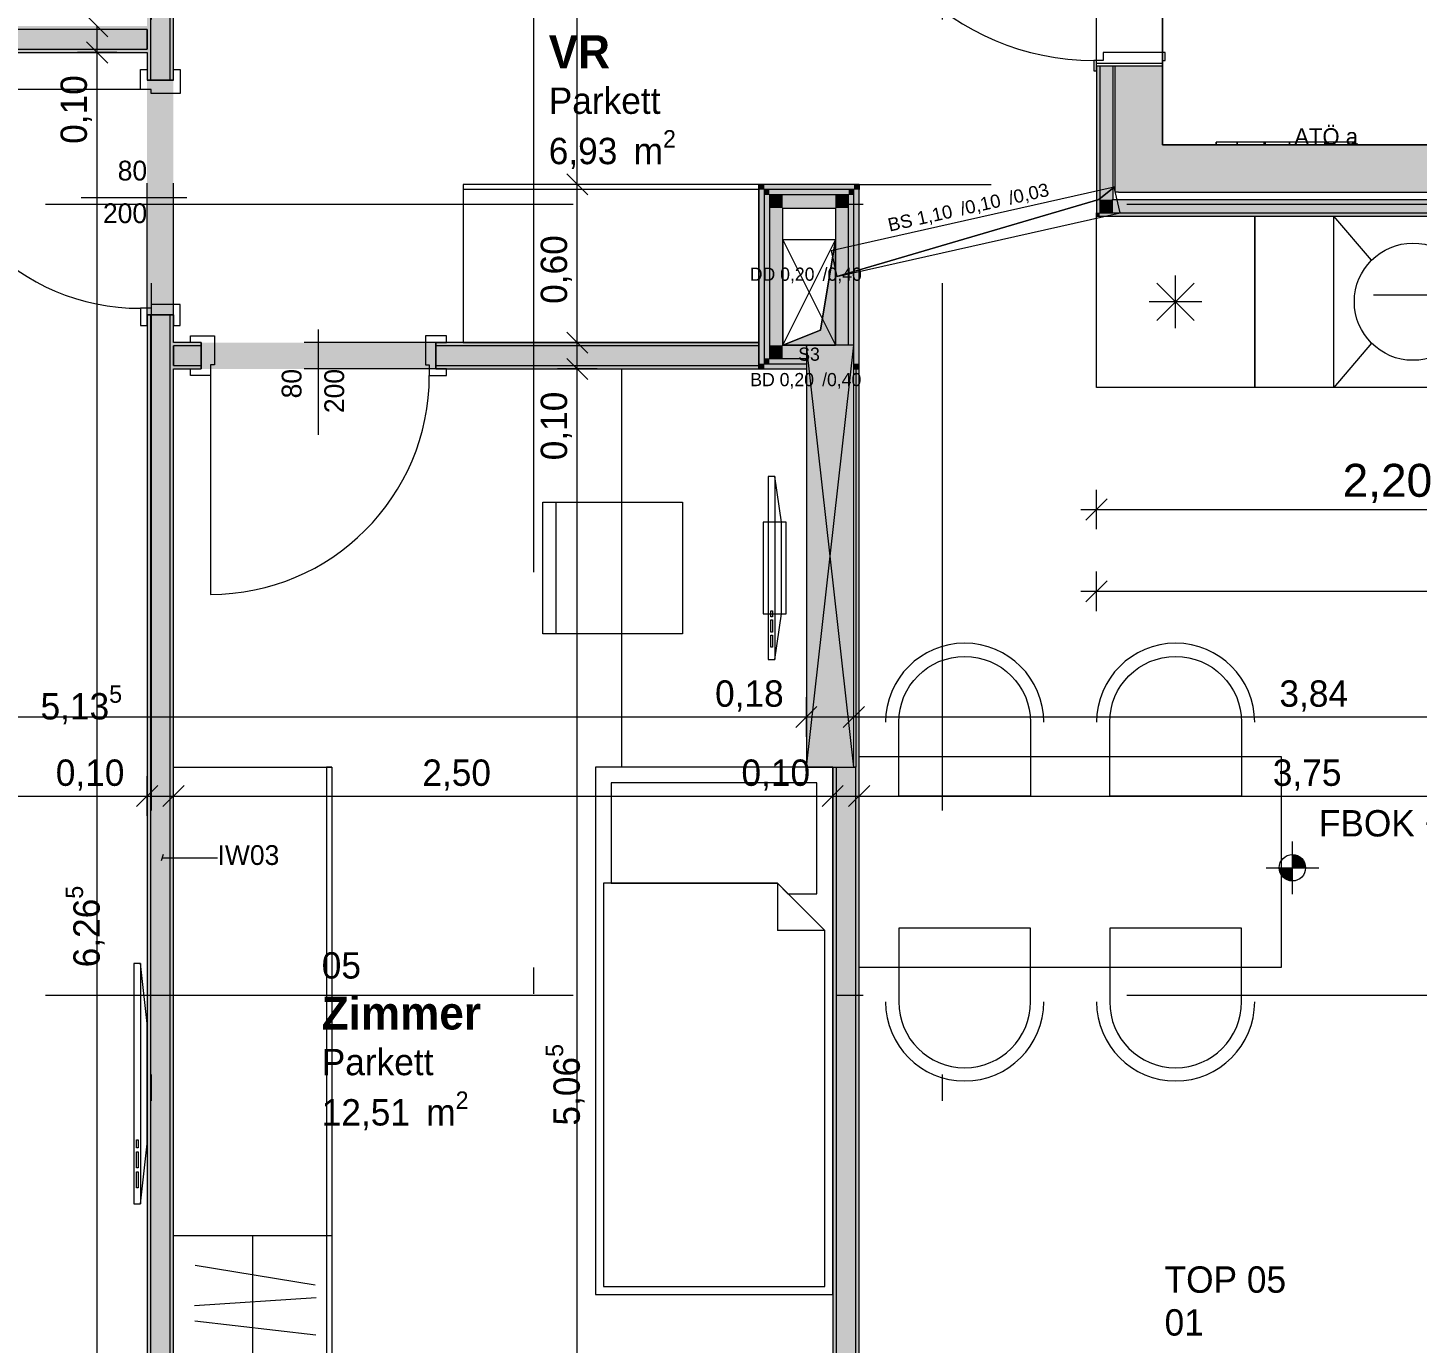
# Model space of a CAD drawing. Header units: metres. Extents: x -3 to 205, y -18 to 45.
# Drawn here: x 2.53 to 7.8, y -13.32 to -8.33 of the extents above; entities that cross this region are included whole.
import ezdxf

# ---------------------------------------------------------------- set-up
doc = ezdxf.new("R2010")
doc.units = ezdxf.units.M
doc.header["$MEASUREMENT"] = 0
for name, pattern in [('Achse', [0.004, 0.002, -0.001, 0, -0.001]), ('Schnittlinie', [0.006, 0.003, -0.0015, 0, -0.0015]), ('Strichlinie eng', [0.002, 0.0015, -0.0005]), ('Untersicht', [0.001, 0.0005, -0.0005])]:
    doc.linetypes.add(name, pattern=pattern)
for name, color, linetype in [('1._1.Stock PP STG1_3_000 Achsraster', 7, 'Continuous'), ('1._1.Stock PP STG1_3_120 Wand Innen tragend', 7, 'Continuous'), ('1._1.Stock PP STG1_3_130 Wand Innen', 7, 'Continuous'), ('1._1.Stock PP STG1_3_150 Stütze', 7, 'Continuous'), ('1._1.Stock PP STG1_3_170 Schachtwände', 7, 'Continuous'), ('1._1.Stock PP STG1_3_220 Bodenaufbau', 7, 'Continuous'), ('1._1.Stock PP STG1_3_270 Deckendurchbruchsymbol', 7, 'Continuous'), ('1._1.Stock PP STG1_3_510 Möblierung', 7, 'Continuous'), ('1._1.Stock PP STG1_3_530 Küche', 7, 'Continuous'), ('1._1.Stock PP STG1_3_570 Beschriftung 3D', 7, 'Continuous'), ('1._1.Stock PP STG1_3_810 Raum', 7, 'Continuous'), ('1._1.Stock PP STG1_3_815 Raumbegrenzung', 7, 'Continuous'), ('1._1.Stock PP STG1_3_851 Marker Schnitt', 7, 'Continuous'), ('1._1.Stock PP STG1_3_915 Allgemein Beschriftung.x', 7, 'Continuous'), ('1._1.Stock PP STG1_3_945 Einreichplan Beschriftung', 7, 'Continuous'), ('1._1.Stock PP STG1_3_950 Polierplan Bemaßung', 7, 'Continuous'), ('1._1.Stock PP STG1_3_950-1 Polierplan Bemaßung Küche', 7, 'Continuous')]:
    doc.layers.add(name, color=color, linetype=linetype)
doc.styles.add('ERSTELLTER_STIL_1', font='arial.ttf')
doc.styles.add('ERSTELLTER_STIL_2', font='')
doc.styles.add('ERSTELLTER_STIL_6', font='')
doc.styles.get('ERSTELLTER_STIL_2').set_extended_font_data('Eurostile')
doc.styles.get('ERSTELLTER_STIL_6').set_extended_font_data('Eurostile', bold=True)

msp = doc.modelspace()

# ---------------------------------------------------------------- hatches: boundary and pattern name
at = {"layer": '1._1.Stock PP STG1_3_120 Wand Innen tragend', "linetype": 'Continuous', "lineweight": 13, "true_color": 0xfb02fe}
for points in [[(6.585, -9.0325), (6.5966, -9.0325), (6.5975, -9.0315), (6.5975, -8.475), (6.585, -8.475)], [(6.5966, -9.0325), (6.585, -9.0325), (6.585, -9.045)], [(6.5966, -9.0325), (6.585, -9.045), (6.5975, -9.045), (6.5975, -9.0325)], [(6.5975, -9.0315), (6.5966, -9.0325), (6.5975, -9.0325)], [(9.435, -9.0325), (6.5975, -9.0325), (6.5975, -9.045), (9.435, -9.045)]]:
    msp.add_hatch(color=6, dxfattribs=at).paths.add_polyline_path(points)
at = {"layer": '1._1.Stock PP STG1_3_120 Wand Innen tragend', "linetype": 'Continuous', "lineweight": 13, "true_color": 0xffaa00}
for points in [[(6.5975, -8.9825), (6.6429, -8.9825), (6.6475, -8.9775), (6.6475, -8.475), (6.5975, -8.475)], [(6.5975, -8.9825), (6.5975, -9.0315), (6.6429, -8.9825)], [(6.6475, -8.9825), (6.6429, -8.9825), (6.5975, -9.0315), (6.5975, -9.0325), (6.6475, -9.0325)], [(6.6475, -8.9775), (6.6429, -8.9825), (6.6475, -8.9825)], [(9.4475, -8.9825), (6.6475, -8.9825), (6.6475, -9.0325), (9.4475, -9.0325)]]:
    msp.add_hatch(color=40, dxfattribs=at).paths.add_polyline_path(points)
at = {"layer": '1._1.Stock PP STG1_3_120 Wand Innen tragend', "linetype": 'Continuous', "lineweight": 13, "true_color": 0x3f7f02}
for points in [[(6.655, -8.775), (6.835, -8.775), (6.835, -8.475), (6.655, -8.475)], [(6.655, -8.955), (6.6683, -8.955), (6.835, -8.775), (6.655, -8.775)], [(6.835, -8.775), (6.6683, -8.955), (6.835, -8.955)], [(9.505, -8.775), (6.835, -8.775), (6.835, -8.955), (9.505, -8.955)]]:
    msp.add_hatch(color=76, dxfattribs=at).paths.add_polyline_path(points)
at = {"layer": '1._1.Stock PP STG1_3_130 Wand Innen', "linetype": 'Continuous', "lineweight": 13, "true_color": 0xfb02fe}
for points in [[(2.9975, -8.22), (2.985, -8.22), (2.985, -8.53), (2.9975, -8.53)], [(3.0725, -8.53), (3.085, -8.53), (3.085, -8.22), (3.0725, -8.22)], [(2.985, -8.325), (0.3405, -8.325), (0.3406, -8.3375), (2.985, -8.3375)], [(0.3409, -8.425), (2.985, -8.425), (2.985, -8.4125), (0.3408, -8.4125)], [(2.985, -14.69), (2.9975, -14.69), (2.9975, -9.42), (2.985, -9.42)], [(3.0725, -9.42), (3.0725, -14.69), (3.085, -14.69), (3.085, -9.42)], [(3.085, -9.525), (3.085, -9.5375), (3.19, -9.5375), (3.19, -9.525)], [(4.08, -9.5375), (5.305, -9.5375), (5.305, -9.525), (4.08, -9.525)], [(3.19, -9.6125), (3.085, -9.6125), (3.085, -9.625), (3.19, -9.625)], [(4.08, -9.6125), (4.08, -9.625), (5.305, -9.625), (5.305, -9.6125)], [(5.685, -11.135), (5.685, -9.625), (5.6725, -9.625), (5.6725, -11.135)], [(5.585, -11.135), (5.585, -14.69), (5.5975, -14.69), (5.5975, -11.135)], [(5.685, -14.69), (5.685, -11.135), (5.6725, -11.135), (5.6725, -14.69)]]:
    msp.add_hatch(color=6, dxfattribs=at).paths.add_polyline_path(points)
at = {"layer": '1._1.Stock PP STG1_3_130 Wand Innen', "linetype": 'Continuous', "lineweight": 13, "true_color": 0xffaa00}
for points in [[(2.9975, -8.22), (2.9975, -8.53), (3.0725, -8.53), (3.0725, -8.22)], [(0.3408, -8.4125), (2.985, -8.4125), (2.985, -8.3375), (0.3406, -8.3375)], [(2.9975, -9.42), (2.9975, -14.69), (3.0725, -14.69), (3.0725, -9.42)], [(3.085, -9.6125), (3.19, -9.6125), (3.19, -9.5375), (3.085, -9.5375)], [(4.08, -9.6125), (5.305, -9.6125), (5.305, -9.5375), (4.08, -9.5375)], [(5.6725, -14.69), (5.6725, -11.135), (5.5975, -11.135), (5.5975, -14.69)]]:
    msp.add_hatch(color=40, dxfattribs=at).paths.add_polyline_path(points)
at = {"layer": '1._1.Stock PP STG1_3_130 Wand Innen', "linetype": 'Continuous', "lineweight": 0, "true_color": 0xffffff}
for points in [[(3.085, -8.53), (2.985, -8.53), (2.985, -9.42), (3.085, -9.42)], [(3.19, -9.525), (3.19, -9.625), (4.08, -9.625), (4.08, -9.525)]]:
    msp.add_hatch(color=7, dxfattribs=at).paths.add_polyline_path(points)
at = {"layer": '1._1.Stock PP STG1_3_150 Stütze', "linetype": 'Continuous', "lineweight": 13, "true_color": 0x3f7f02}
msp.add_hatch(color=76, dxfattribs=at).paths.add_polyline_path([(5.485, -11.135), (5.665, -11.135), (5.665, -9.535), (5.485, -9.535)])
at = {"layer": '1._1.Stock PP STG1_3_170 Schachtwände', "linetype": 'Continuous', "lineweight": 13, "true_color": 0xfb02fe}
for points in [[(5.325, -8.945), (5.305, -8.925), (5.305, -8.945)], [(5.325, -8.925), (5.305, -8.925), (5.325, -8.945)], [(5.325, -9.605), (5.325, -8.945), (5.305, -8.945), (5.305, -9.605)], [(5.325, -8.945), (5.665, -8.945), (5.665, -8.925), (5.325, -8.925)], [(5.345, -8.965), (5.325, -8.945), (5.325, -8.965)], [(5.345, -8.945), (5.325, -8.945), (5.345, -8.965)], [(5.345, -8.965), (5.645, -8.965), (5.645, -8.945), (5.345, -8.945)], [(5.645, -8.965), (5.665, -8.965), (5.665, -8.945)], [(5.645, -8.965), (5.665, -8.945), (5.645, -8.945)], [(5.665, -8.945), (5.685, -8.945), (5.685, -8.925)], [(5.665, -8.945), (5.685, -8.925), (5.665, -8.925)], [(5.665, -8.945), (5.665, -9.605), (5.685, -9.605), (5.685, -8.945)], [(5.345, -9.585), (5.345, -8.965), (5.325, -8.965), (5.325, -9.585)], [(5.665, -8.965), (5.645, -8.965), (5.645, -9.535), (5.665, -9.535)], [(5.325, -9.585), (5.325, -9.605), (5.345, -9.585)], [(5.325, -9.605), (5.345, -9.605), (5.345, -9.585)], [(5.345, -9.605), (5.485, -9.605), (5.485, -9.585), (5.345, -9.585)], [(5.305, -9.605), (5.305, -9.625), (5.325, -9.605)], [(5.325, -9.605), (5.305, -9.625), (5.325, -9.625)], [(5.325, -9.605), (5.325, -9.625), (5.485, -9.625), (5.485, -9.605)], [(5.665, -9.605), (5.685, -9.625), (5.685, -9.605)], [(5.665, -9.625), (5.685, -9.625), (5.665, -9.605)]]:
    msp.add_hatch(color=6, dxfattribs=at).paths.add_polyline_path(points)
at = {"layer": '1._1.Stock PP STG1_3_170 Schachtwände', "linetype": 'Continuous', "lineweight": 13, "true_color": 0xffaa00}
for points in [[(5.395, -9.015), (5.345, -8.965), (5.345, -9.015)], [(5.395, -8.965), (5.345, -8.965), (5.395, -9.015)], [(5.395, -9.015), (5.595, -9.015), (5.595, -8.965), (5.395, -8.965)], [(5.595, -9.015), (5.645, -9.015), (5.645, -8.965)], [(5.595, -9.015), (5.645, -8.965), (5.595, -8.965)], [(5.395, -9.535), (5.395, -9.015), (5.345, -9.015), (5.345, -9.535)], [(5.595, -9.015), (5.595, -9.535), (5.645, -9.535), (5.645, -9.015)], [(5.345, -9.535), (5.345, -9.585), (5.395, -9.535)], [(5.395, -9.535), (5.345, -9.585), (5.395, -9.585)], [(5.395, -9.535), (5.395, -9.585), (5.485, -9.585), (5.485, -9.535)]]:
    msp.add_hatch(color=40, dxfattribs=at).paths.add_polyline_path(points)
at = {"layer": '1._1.Stock PP STG1_3_270 Deckendurchbruchsymbol', "linetype": 'Continuous', "lineweight": 0}
msp.add_hatch(color=8, dxfattribs=at).paths.add_polyline_path([(5.395, -9.535), (5.595, -9.535), (5.595, -9.135), (5.5379, -9.4779)])
at = {"layer": '1._1.Stock PP STG1_3_950 Polierplan Bemaßung', "linetype": 'Continuous', "lineweight": 0, "true_color": 0x000000}
for points in [[(7.3279, -11.5165), (7.3779, -11.5165), (7.3741, -11.4974), (7.3632, -11.4812), (7.347, -11.4703), (7.3279, -11.4665)], [(7.3279, -11.5165), (7.2779, -11.5165), (7.2817, -11.5357), (7.2925, -11.5519), (7.3087, -11.5627), (7.3279, -11.5665)]]:
    msp.add_hatch(color=18, dxfattribs=at).paths.add_polyline_path(points)

# ---------------------------------------------------------------- linework, layer by layer
at = {"layer": '1._1.Stock PP STG1_3_000 Achsraster', "color": 5, "linetype": 'Achse', "lineweight": 0, "ltscale": 1000}
for p, q in [((3, 3), (3, -18)), ((6, 3), (6, -18)), ((-1.5, -9), (21, -9)), ((-1.5, -12), (21, -12))]:
    msp.add_line(p, q, dxfattribs=at)
at = {"layer": '1._1.Stock PP STG1_3_120 Wand Innen tragend', "color": 8, "linetype": 'Continuous', "lineweight": 13, "ltscale": 1000}
for p, q in [((6.585, -8.475), (6.585, -7.475)), ((6.835, -8.475), (6.835, -7.475)), ((6.845, -8.425), (6.61, -8.425)), ((6.61, -8.425), (6.61, -8.455)), ((6.845, -8.455), (6.845, -8.425)), ((6.61, -8.455), (6.575, -8.455)), ((6.575, -8.455), (6.575, -8.495)), ((6.585, -8.495), (6.585, -8.465)), ((6.585, -8.465), (6.835, -8.465)), ((6.835, -8.465), (6.835, -8.455)), ((6.835, -8.455), (6.845, -8.455)), ((6.575, -8.495), (6.585, -8.495))]:
    msp.add_line(p, q, dxfattribs=at)
at = {"layer": '1._1.Stock PP STG1_3_120 Wand Innen tragend', "color": 7, "linetype": 'Continuous', "lineweight": 13, "ltscale": 1000}
for p, q in [((6.585, -8.475), (6.5975, -8.475)), ((6.585, -8.475), (6.5975, -8.475)), ((6.585, -8.475), (6.5975, -8.475)), ((6.5975, -8.475), (6.5975, -8.9825)), ((6.5975, -8.475), (6.6475, -8.475)), ((6.5975, -8.475), (6.6475, -8.475)), ((6.5975, -8.475), (6.6475, -8.475)), ((6.6475, -8.475), (6.6475, -8.955)), ((6.6475, -8.475), (6.655, -8.475)), ((6.6475, -8.475), (6.655, -8.475)), ((6.6475, -8.475), (6.655, -8.475)), ((6.6475, -8.955), (6.6475, -8.9775)), ((6.6475, -8.955), (6.6475, -8.9775)), ((6.5975, -8.9825), (6.5975, -9.0315)), ((6.5975, -8.9825), (6.5975, -9.0315)), ((6.6475, -8.9775), (6.6475, -8.9825)), ((6.6475, -8.9775), (6.6475, -8.9825)), ((6.6475, -8.9825), (6.655, -8.9825)), ((6.655, -8.9825), (9.4975, -8.9825)), ((6.5975, -9.0315), (6.5975, -9.0325)), ((6.5975, -9.0315), (6.5975, -9.0325)), ((6.5975, -9.0325), (6.6475, -9.0325)), ((6.6475, -9.0325), (9.4475, -9.0325))]:
    msp.add_line(p, q, dxfattribs=at)
at = {"layer": '1._1.Stock PP STG1_3_120 Wand Innen tragend', "color": 7, "linetype": 'Continuous', "lineweight": 18, "ltscale": 1000}
for p, q in [((6.655, -8.475), (6.655, -8.775)), ((6.655, -8.475), (6.835, -8.475)), ((6.655, -8.475), (6.835, -8.475)), ((6.655, -8.475), (6.835, -8.475)), ((6.655, -8.775), (6.655, -8.955)), ((6.655, -8.775), (6.655, -8.955)), ((6.6683, -8.955), (6.655, -8.955)), ((6.6683, -8.955), (6.835, -8.955)), ((6.835, -8.955), (9.505, -8.955))]:
    msp.add_line(p, q, dxfattribs=at)
at = {"layer": '1._1.Stock PP STG1_3_120 Wand Innen tragend', "color": 7, "linetype": 'Continuous', "lineweight": 13, "ltscale": 1000, "flags": 128}
for points in [[(6.585, -8.475), (6.585, -9.0325)], [(6.585, -9.045), (6.585, -9.0325)], [(6.585, -9.045), (9.435, -9.045)]]:
    msp.add_lwpolyline(points, dxfattribs=at)
at = {"layer": '1._1.Stock PP STG1_3_120 Wand Innen tragend', "color": 7, "linetype": 'Continuous', "lineweight": 18, "ltscale": 1000, "flags": 128}
for points in [[(6.835, -8.775), (6.835, -8.475)], [(13.295, -8.775), (6.835, -8.775)]]:
    msp.add_lwpolyline(points, dxfattribs=at)
at = {"layer": '1._1.Stock PP STG1_3_120 Wand Innen tragend', "color": 7, "linetype": 'Continuous', "lineweight": 13, "ltscale": 1000}
msp.add_arc((6.575, -7.495), 0.96, 180, 270, dxfattribs=at)
at = {"layer": '1._1.Stock PP STG1_3_130 Wand Innen', "color": 7, "linetype": 'Continuous', "lineweight": 18, "ltscale": 1000}
for p, q in [((2.9975, -8.22), (2.9975, -8.53)), ((3.0725, -8.53), (3.0725, -8.22)), ((2.985, -8.3375), (0.3406, -8.3375)), ((0.3408, -8.4125), (2.985, -8.4125)), ((2.9975, -8.53), (2.985, -8.53)), ((2.9975, -8.53), (2.985, -8.53)), ((2.9975, -8.53), (2.985, -8.53)), ((3.0725, -8.53), (2.9975, -8.53)), ((3.0725, -8.53), (2.9975, -8.53)), ((3.0725, -8.53), (2.9975, -8.53)), ((3.085, -8.53), (3.0725, -8.53)), ((3.085, -8.53), (3.0725, -8.53)), ((3.085, -8.53), (3.0725, -8.53)), ((2.9975, -9.42), (2.985, -9.42)), ((2.9975, -9.42), (2.985, -9.42)), ((2.9975, -9.42), (2.985, -9.42)), ((2.9975, -9.42), (2.9975, -14.69)), ((3.0725, -9.42), (2.9975, -9.42)), ((3.0725, -9.42), (2.9975, -9.42)), ((3.0725, -9.42), (2.9975, -9.42)), ((3.0725, -14.69), (3.0725, -9.42)), ((3.085, -9.42), (3.0725, -9.42)), ((3.085, -9.42), (3.0725, -9.42)), ((3.085, -9.42), (3.0725, -9.42)), ((3.19, -9.525), (3.19, -9.5375)), ((3.19, -9.525), (3.19, -9.5375)), ((3.19, -9.525), (3.19, -9.5375)), ((4.08, -9.525), (4.08, -9.5375)), ((4.08, -9.525), (4.08, -9.5375)), ((4.08, -9.525), (4.08, -9.5375)), ((3.19, -9.5375), (3.085, -9.5375)), ((3.19, -9.5375), (3.19, -9.6125)), ((3.19, -9.5375), (3.19, -9.6125)), ((3.19, -9.5375), (3.19, -9.6125)), ((5.305, -9.5375), (4.08, -9.5375)), ((4.08, -9.5375), (4.08, -9.6125)), ((4.08, -9.5375), (4.08, -9.6125)), ((4.08, -9.5375), (4.08, -9.6125)), ((3.085, -9.6125), (3.19, -9.6125)), ((3.19, -9.6125), (3.19, -9.625)), ((3.19, -9.6125), (3.19, -9.625)), ((3.19, -9.6125), (3.19, -9.625)), ((4.08, -9.6125), (5.305, -9.6125)), ((4.08, -9.6125), (4.08, -9.625)), ((4.08, -9.6125), (4.08, -9.625)), ((4.08, -9.6125), (4.08, -9.625)), ((5.6725, -9.625), (5.6725, -11.135)), ((5.5975, -11.135), (5.5975, -14.69)), ((5.6725, -14.69), (5.6725, -11.135))]:
    msp.add_line(p, q, dxfattribs=at)
at = {"layer": '1._1.Stock PP STG1_3_130 Wand Innen', "color": 7, "linetype": 'Continuous', "lineweight": 13, "ltscale": 1000}
for p, q in [((2.96, -8.565), (2.96, -8.49)), ((2.96, -8.49), (2.985, -8.49)), ((2.985, -8.49), (2.985, -8.53)), ((2.985, -8.53), (3.085, -8.53)), ((3.085, -8.53), (3.085, -8.49)), ((3.085, -8.49), (3.11, -8.49)), ((3.11, -8.49), (3.11, -8.58)), ((2.96, -8.565), (2.13, -8.565)), ((3, -8.565), (2.96, -8.565)), ((3, -8.58), (3, -8.565)), ((3.11, -8.58), (3, -8.58)), ((2.735, -8.975), (3.135, -8.975)), ((3, -9.395), (2.96, -9.395)), ((2.96, -9.395), (2.96, -9.46)), ((2.985, -9.46), (2.985, -9.42)), ((2.985, -9.42), (3.085, -9.42)), ((3.11, -9.38), (3, -9.38)), ((3, -9.38), (3, -9.395)), ((3.085, -9.42), (3.085, -9.46)), ((3.11, -9.46), (3.11, -9.38)), ((2.96, -9.46), (2.985, -9.46)), ((3.085, -9.46), (3.11, -9.46)), ((3.635, -9.875), (3.635, -9.475)), ((3.15, -9.525), (3.15, -9.5)), ((3.15, -9.5), (3.24, -9.5)), ((3.19, -9.525), (3.15, -9.525)), ((3.19, -9.625), (3.19, -9.525)), ((3.24, -9.5), (3.24, -9.61)), ((4.04, -9.5), (4.04, -9.61)), ((4.12, -9.5), (4.04, -9.5)), ((4.08, -9.625), (4.08, -9.525)), ((4.08, -9.525), (4.12, -9.525)), ((4.12, -9.525), (4.12, -9.5)), ((3.15, -9.65), (3.15, -9.625)), ((3.15, -9.625), (3.19, -9.625)), ((3.24, -9.61), (3.225, -9.61)), ((3.225, -9.61), (3.225, -9.65)), ((4.04, -9.61), (4.055, -9.61)), ((4.055, -9.61), (4.055, -9.65)), ((4.12, -9.625), (4.08, -9.625)), ((4.12, -9.65), (4.12, -9.625)), ((3.225, -9.65), (3.15, -9.65)), ((3.225, -9.65), (3.225, -10.48)), ((4.055, -9.65), (4.12, -9.65))]:
    msp.add_line(p, q, dxfattribs=at)
at = {"layer": '1._1.Stock PP STG1_3_130 Wand Innen', "color": 8, "linetype": 'Untersicht', "lineweight": 13, "ltscale": 1000}
for p, q in [((2.985, -9.42), (2.985, -8.53)), ((3.085, -9.42), (3.085, -8.53)), ((4.08, -9.525), (3.19, -9.525)), ((4.08, -9.625), (3.19, -9.625))]:
    msp.add_line(p, q, dxfattribs=at)
at = {"layer": '1._1.Stock PP STG1_3_130 Wand Innen', "color": 7, "linetype": 'Continuous', "lineweight": 18, "ltscale": 1000, "flags": 128}
for points in [[(3.085, -8.53), (3.085, -8.22)], [(2.985, -8.4125), (2.985, -8.3375)], [(2.985, -8.3375), (2.985, -8.4125)], [(0.3409, -8.425), (2.985, -8.425)], [(2.985, -8.425), (2.985, -8.53)], [(2.985, -9.42), (2.985, -14.69)], [(3.085, -9.525), (3.085, -9.42)], [(3.19, -9.525), (3.085, -9.525)], [(5.305, -9.525), (4.08, -9.525)], [(5.305, -9.625), (5.305, -9.525)], [(3.085, -9.6125), (3.085, -9.5375)], [(3.085, -9.5375), (3.085, -9.6125)], [(3.085, -14.69), (3.085, -9.625)], [(3.085, -9.625), (3.19, -9.625)], [(4.08, -9.625), (5.305, -9.625)], [(5.685, -9.625), (5.665, -9.625)], [(5.685, -11.135), (5.685, -9.625)], [(5.585, -11.135), (5.585, -14.69)], [(5.665, -11.135), (5.6725, -11.135)], [(5.6725, -11.135), (5.665, -11.135)], [(5.685, -14.69), (5.685, -11.135)]]:
    msp.add_lwpolyline(points, dxfattribs=at)
at = {"layer": '1._1.Stock PP STG1_3_130 Wand Innen', "color": 7, "linetype": 'Continuous', "lineweight": 13, "ltscale": 1000}
for centre, start, end in [((2.96, -8.565), 180, 270), ((3.225, -9.65), 270, 0)]:
    msp.add_arc(centre, 0.83, start, end, dxfattribs=at)
at = {"layer": '1._1.Stock PP STG1_3_150 Stütze', "color": 7, "linetype": 'Continuous', "lineweight": 13, "ltscale": 1000}
for p, q in [((5.485, -11.135), (5.665, -9.535)), ((5.665, -11.135), (5.485, -9.535))]:
    msp.add_line(p, q, dxfattribs=at)
at = {"layer": '1._1.Stock PP STG1_3_150 Stütze', "color": 7, "linetype": 'Continuous', "lineweight": 18, "ltscale": 1000, "flags": 128}
msp.add_lwpolyline([(5.485, -11.135), (5.665, -11.135), (5.665, -9.535), (5.485, -9.535)], close=True, dxfattribs=at)
at = {"layer": '1._1.Stock PP STG1_3_170 Schachtwände', "color": 7, "linetype": 'Continuous', "lineweight": 18, "ltscale": 1000}
for p, q in [((5.345, -8.945), (5.325, -8.945)), ((5.325, -8.945), (5.325, -8.965)), ((5.645, -8.945), (5.345, -8.945)), ((5.665, -8.945), (5.645, -8.945)), ((5.665, -8.965), (5.665, -8.945)), ((5.325, -8.965), (5.325, -9.585)), ((5.345, -8.965), (5.345, -9.015)), ((5.395, -8.965), (5.345, -8.965)), ((5.345, -8.965), (5.345, -9.015)), ((5.595, -8.965), (5.395, -8.965)), ((5.645, -8.965), (5.595, -8.965)), ((5.645, -9.015), (5.645, -8.965)), ((5.645, -9.015), (5.645, -8.965)), ((5.665, -9.535), (5.665, -8.965)), ((5.345, -9.015), (5.345, -9.535)), ((5.645, -9.535), (5.645, -9.015)), ((5.345, -9.535), (5.345, -9.585)), ((5.345, -9.535), (5.345, -9.585)), ((5.325, -9.585), (5.325, -9.605)), ((5.345, -9.585), (5.395, -9.585)), ((5.395, -9.585), (5.485, -9.585)), ((5.325, -9.605), (5.345, -9.605)), ((5.345, -9.605), (5.485, -9.605))]:
    msp.add_line(p, q, dxfattribs=at)
at = {"layer": '1._1.Stock PP STG1_3_170 Schachtwände', "color": 7, "linetype": 'Continuous', "lineweight": 18, "ltscale": 1000, "flags": 128}
for points in [[(5.305, -8.925), (5.305, -8.945)], [(5.685, -8.925), (5.305, -8.925)], [(5.305, -8.945), (5.305, -9.605)], [(5.685, -8.925), (5.685, -8.945)], [(5.685, -9.605), (5.685, -8.945)], [(5.395, -9.015), (5.595, -9.015)], [(5.395, -9.535), (5.395, -9.015)], [(5.595, -9.015), (5.595, -9.535)], [(5.485, -9.535), (5.395, -9.535)], [(5.305, -9.625), (5.305, -9.605)], [(5.305, -9.625), (5.485, -9.625)], [(5.665, -9.625), (5.685, -9.625)], [(5.685, -9.625), (5.685, -9.605)]]:
    msp.add_lwpolyline(points, dxfattribs=at)
at = {"layer": '1._1.Stock PP STG1_3_220 Bodenaufbau', "color": 7, "linetype": 'Continuous', "lineweight": 13, "ltscale": 1000, "true_color": 0xf4f4f4, "flags": 128}
for points in [[(6.835, -6.225), (8.105, -6.225), (8.105, -5.735), (8.745, -5.735), (8.745, -3.865), (11.105, -3.865), (11.105, -6.225), (13.385, -6.225), (13.385, -8.775), (6.835, -8.775)], [(6.835, -8.775), (8.205, -8.775), (8.205, -7.555), (12.165, -7.555), (12.165, -8.775), (13.385, -8.775), (13.385, -6.225), (11.105, -6.225), (11.105, -6.045), (8.975, -6.045), (8.975, -6.225), (6.835, -6.225)]]:
    msp.add_lwpolyline(points, close=True, dxfattribs=at)
at = {"layer": '1._1.Stock PP STG1_3_270 Deckendurchbruchsymbol', "color": 7, "linetype": 'Strichlinie eng', "lineweight": 13, "ltscale": 1000}
for p, q in [((5.395, -9.535), (5.595, -9.135)), ((5.395, -9.135), (5.595, -9.535))]:
    msp.add_line(p, q, dxfattribs=at)
at = {"layer": '1._1.Stock PP STG1_3_270 Deckendurchbruchsymbol', "color": 1, "linetype": 'Continuous', "lineweight": 0, "ltscale": 1000, "flags": 128}
for points in [[(6.5941, -8.9828), (6.6523, -8.9359), (5.5789, -9.1765), (5.6008, -9.2741)], [(5.6008, -9.2741), (6.6742, -9.0335), (6.6523, -8.9359), (6.5941, -8.9828)]]:
    msp.add_lwpolyline(points, close=True, dxfattribs=at)
at = {"layer": '1._1.Stock PP STG1_3_270 Deckendurchbruchsymbol', "color": 7, "linetype": 'Continuous', "lineweight": 13, "ltscale": 1000, "flags": 128}
for points in [[(5.5379, -9.4779), (5.595, -9.135), (5.395, -9.135), (5.395, -9.535)], [(5.395, -9.535), (5.595, -9.535), (5.595, -9.135), (5.5379, -9.4779)]]:
    msp.add_lwpolyline(points, close=True, dxfattribs=at)
at = {"layer": '1._1.Stock PP STG1_3_270 Deckendurchbruchsymbol', "color": 7, "linetype": 'Strichlinie eng', "lineweight": 13, "ltscale": 1000, "flags": 128}
msp.add_lwpolyline([(5.595, -9.535), (5.595, -9.135), (5.395, -9.135), (5.395, -9.535)], close=True, dxfattribs=at)
at = {"layer": '1._1.Stock PP STG1_3_510 Möblierung', "color": 8, "linetype": 'Continuous', "lineweight": 13, "ltscale": 1000, "true_color": 0x7e7f7f}
for p, q in [((5.305, -8.945), (4.1834, -8.945)), ((5.365, -10.0332), (5.365, -10.7268)), ((4.535, -10.13), (4.535, -10.63)), ((5.35, -10.565), (5.35, -10.5419)), ((5.35, -10.5419), (5.3562, -10.5419)), ((5.3562, -10.565), (5.35, -10.565)), ((5.35, -10.6228), (5.35, -10.5765)), ((5.35, -10.5765), (5.3562, -10.5765)), ((5.3562, -10.5419), (5.3562, -10.565)), ((5.3562, -10.5765), (5.3562, -10.6228)), ((5.3562, -10.6228), (5.35, -10.6228)), ((5.35, -10.6806), (5.35, -10.6343)), ((5.35, -10.6343), (5.3562, -10.6343)), ((5.3562, -10.6343), (5.3562, -10.6806)), ((5.3562, -10.6806), (5.35, -10.6806)), ((3.665, -11.135), (3.665, -14.69)), ((3.685, -11.135), (3.665, -11.135)), ((5.585, -11.135), (4.685, -11.135)), ((4.685, -11.135), (4.685, -13.135)), ((5.585, -13.135), (5.585, -11.135)), ((5.375, -11.575), (5.375, -11.755)), ((5.555, -11.755), (5.375, -11.755)), ((2.96, -11.8792), (2.96, -12.7908)), ((2.945, -12.5781), (2.945, -12.5477)), ((2.945, -12.5477), (2.9512, -12.5477)), ((2.9512, -12.5781), (2.945, -12.5781)), ((2.9512, -12.5477), (2.9512, -12.5781)), ((2.945, -12.6541), (2.945, -12.5933)), ((2.945, -12.5933), (2.9512, -12.5933)), ((2.9512, -12.5933), (2.9512, -12.6541)), ((2.9512, -12.6541), (2.945, -12.6541)), ((2.945, -12.73), (2.945, -12.6692)), ((2.945, -12.6692), (2.9512, -12.6692)), ((2.9512, -12.6692), (2.9512, -12.73)), ((2.9512, -12.73), (2.945, -12.73)), ((3.685, -12.9125), (3.085, -12.9125)), ((3.685, -12.9125), (3.085, -12.9125)), ((3.385, -12.9125), (3.385, -14.69)), ((3.685, -12.9125), (3.665, -12.9125)), ((3.6228, -13.0997), (3.1672, -13.0253)), ((3.6254, -13.1475), (3.1646, -13.1775)), ((4.685, -13.135), (5.585, -13.135)), ((3.6243, -13.2895), (3.1657, -13.2355))]:
    msp.add_line(p, q, dxfattribs=at)
at = {"layer": '1._1.Stock PP STG1_3_510 Möblierung', "color": 8, "linetype": 'Continuous', "lineweight": 13, "ltscale": 1000, "true_color": 0x7e7f7f, "flags": 128}
for points in [[(5.305, -8.925), (4.1834, -8.925), (4.1834, -9.525), (5.305, -9.525)], [(4.785, -11.135), (4.785, -9.625), (5.485, -9.625), (5.485, -11.135)], [(5.34, -10.0332), (5.34, -10.7268), (5.365, -10.7268), (5.39, -10.5534), (5.39, -10.2066), (5.365, -10.0332)], [(5.015, -10.13), (5.015, -10.63), (4.485, -10.63), (4.485, -10.13)], [(5.3216, -10.2066), (5.3216, -10.5534), (5.4084, -10.5534), (5.4084, -10.2066)], [(5.685, -11.095), (7.285, -11.095), (7.285, -11.895), (5.685, -11.895)], [(3.685, -11.135), (3.685, -14.69), (3.085, -14.69), (3.085, -11.135)], [(5.375, -11.575), (5.415, -11.615), (5.525, -11.615), (5.525, -11.195), (4.745, -11.195), (4.745, -11.575)], [(4.715, -13.105), (5.555, -13.105), (5.555, -11.755), (5.375, -11.575), (4.715, -11.575)], [(2.935, -11.8792), (2.935, -12.7908), (2.96, -12.7908), (2.985, -12.5629), (2.985, -12.1071), (2.96, -11.8792)]]:
    msp.add_lwpolyline(points, close=True, dxfattribs=at)
for points in [[(6.335, -11.245), (5.835, -11.245), (5.835, -10.965, -1), (6.335, -10.965)], [(7.135, -11.245), (6.635, -11.245), (6.635, -10.965, -1), (7.135, -10.965)], [(6.335, -11.745), (5.835, -11.745), (5.835, -12.025, 1), (6.335, -12.025)], [(7.135, -11.745), (6.635, -11.745), (6.635, -12.025, 1), (7.135, -12.025)]]:
    msp.add_lwpolyline(points, format="xyb", close=True, dxfattribs=at)
at = {"layer": '1._1.Stock PP STG1_3_510 Möblierung', "color": 8, "linetype": 'Continuous', "lineweight": 13, "ltscale": 1000, "true_color": 0x7e7f7f}
for centre, start, end in [((6.085, -10.965), 0, 180), ((6.885, -10.965), 0, 180), ((6.085, -12.025), 180, 0), ((6.885, -12.025), 180, 0)]:
    msp.add_arc(centre, 0.3, start, end, dxfattribs=at)
at = {"layer": '1._1.Stock PP STG1_3_530 Küche', "color": 150, "linetype": 'Strichlinie eng', "lineweight": 13, "ltscale": 1000, "true_color": 0x0f7ffe}
for p, q in [((7.185, -9.345), (7.185, -9.045)), ((7.185, -9.045), (9.435, -9.045)), ((9.135, -9.345), (7.185, -9.345))]:
    msp.add_line(p, q, dxfattribs=at)
at = {"layer": '1._1.Stock PP STG1_3_530 Küche', "color": 150, "linetype": 'Continuous', "lineweight": 13, "ltscale": 1000, "true_color": 0x0f7ffe}
for p, q in [((7.6279, -9.2129), (7.485, -9.045)), ((6.885, -9.47), (6.885, -9.27)), ((6.9557, -9.4407), (6.8143, -9.2993)), ((6.8143, -9.4407), (6.9557, -9.2993)), ((6.985, -9.37), (6.785, -9.37)), ((7.6279, -9.5271), (7.485, -9.695))]:
    msp.add_line(p, q, dxfattribs=at)
at = {"layer": '1._1.Stock PP STG1_3_530 Küche', "color": 150, "linetype": 'Continuous', "lineweight": 13, "ltscale": 1000, "true_color": 0x0f7ffe, "flags": 128}
for points in [[(7.185, -9.695), (6.585, -9.695), (6.585, -9.045), (7.185, -9.045)], [(7.185, -9.045), (9.435, -9.045), (9.435, -11.045), (8.785, -11.045), (8.785, -9.695), (7.185, -9.695)], [(8.085, -9.695), (7.485, -9.695), (7.485, -9.045), (8.085, -9.045)]]:
    msp.add_lwpolyline(points, close=True, dxfattribs=at)
at = {"layer": '1._1.Stock PP STG1_3_530 Küche', "color": 150, "linetype": 'Continuous', "lineweight": 13, "ltscale": 1000, "true_color": 0x0f7ffe}
msp.add_circle((7.785, -9.37), 0.2222, dxfattribs=at)
at = {"layer": '1._1.Stock PP STG1_3_570 Beschriftung 3D', "color": 7, "linetype": 'Continuous', "lineweight": 13, "ltscale": 1000}
for p, q in [((7.0385, -8.775), (7.0385, -8.765)), ((7.0385, -8.775), (7.5615, -8.775)), ((7.1183, -8.775), (7.1183, -8.765)), ((7.1183, -8.775), (7.5566, -8.775)), ((7.221, -8.775), (7.221, -8.765)), ((7.221, -8.775), (7.4539, -8.775)), ((7.2242, -8.775), (7.2242, -8.765)), ((7.2242, -8.775), (7.4508, -8.775)), ((7.3166, -8.775), (7.3166, -8.765)), ((7.3166, -8.775), (7.4584, -8.775))]:
    msp.add_line(p, q, dxfattribs=at)
at = {"layer": '1._1.Stock PP STG1_3_570 Beschriftung 3D', "color": 7, "linetype": 'Continuous', "lineweight": 13, "ltscale": 1000, "flags": 128}
for points in [[(7.5615, -8.775), (7.5615, -8.765), (7.0385, -8.765), (7.0385, -8.775)], [(7.5566, -8.775), (7.5566, -8.765), (7.1183, -8.765), (7.1183, -8.775)], [(7.4539, -8.775), (7.4539, -8.765), (7.221, -8.765), (7.221, -8.775)], [(7.4508, -8.775), (7.4508, -8.765), (7.2242, -8.765), (7.2242, -8.775)], [(7.4584, -8.775), (7.4584, -8.765), (7.3166, -8.765), (7.3166, -8.775)]]:
    msp.add_lwpolyline(points, close=True, dxfattribs=at)
at = {"layer": '1._1.Stock PP STG1_3_570 Beschriftung 3D', "color": 7, "linetype": 'Continuous', "lineweight": 13, "ltscale": 1000}
for p in [(7.0385, -8.775), (7.1183, -8.775), (7.221, -8.775), (7.2242, -8.775), (7.3166, -8.775)]:
    msp.add_point(p, dxfattribs=at)
at = {"layer": '1._1.Stock PP STG1_3_815 Raumbegrenzung', "color": 8, "linetype": 'Untersicht', "lineweight": 13, "ltscale": 1000}
msp.add_line((5.685, -8.925), (6.585, -8.925), dxfattribs=at)
at = {"layer": '1._1.Stock PP STG1_3_851 Marker Schnitt', "color": 7, "linetype": 'Schnittlinie', "lineweight": 13, "ltscale": 1000}
msp.add_line((4.45, 4.805), (4.45, -18), dxfattribs=at)
at = {"layer": '1._1.Stock PP STG1_3_915 Allgemein Beschriftung.x', "color": 7, "linetype": 'Continuous', "lineweight": 13, "ltscale": 1000}
for p, q in [((3.0453, -11.4658), (3.0386, -11.4908)), ((3.0419, -11.4783), (3.1832, -11.4783)), ((3.1832, -11.4783), (3.2522, -11.4783))]:
    msp.add_line(p, q, dxfattribs=at)
at = {"layer": '1._1.Stock PP STG1_3_950 Polierplan Bemaßung', "color": 6, "linetype": 'Continuous', "lineweight": 13, "ltscale": 1000, "true_color": 0xfb02fe}
for p, q in [((4.6161, -8.925), (4.6161, -7.325)), ((2.7554, -8.285), (2.8354, -8.365)), ((2.7954, -8.425), (2.7954, -8.325)), ((2.8704, -8.425), (2.7204, -8.425)), ((2.7554, -8.385), (2.8354, -8.465)), ((2.7954, -14.69), (2.7954, -8.425)), ((4.5761, -8.885), (4.6561, -8.965)), ((4.6911, -8.925), (4.5411, -8.925)), ((4.6161, -9.525), (4.6161, -8.925)), ((4.6911, -9.525), (4.5411, -9.525)), ((4.5761, -9.485), (4.6561, -9.565)), ((4.6161, -9.625), (4.6161, -9.525)), ((4.5761, -9.585), (4.6561, -9.665)), ((4.6911, -9.625), (4.5411, -9.625)), ((4.6161, -14.69), (4.6161, -9.625)), ((2.985, -11.3195), (2.985, -11.1695)), ((3.085, -11.3195), (3.085, -11.1695)), ((5.585, -11.3195), (5.585, -11.1695)), ((5.685, -11.3195), (5.685, -11.1695)), ((3.025, -11.2045), (2.945, -11.2845)), ((3.125, -11.2045), (3.045, -11.2845)), ((5.625, -11.2045), (5.545, -11.2845)), ((5.725, -11.2045), (5.645, -11.2845)), ((0.3513, -11.2445), (2.985, -11.2445)), ((2.985, -11.2445), (3.085, -11.2445)), ((3.085, -11.2445), (5.585, -11.2445)), ((5.585, -11.2445), (5.685, -11.2445)), ((5.685, -11.2445), (9.435, -11.2445))]:
    msp.add_line(p, q, dxfattribs=at)
at = {"layer": '1._1.Stock PP STG1_3_950 Polierplan Bemaßung', "color": 76, "linetype": 'Continuous', "lineweight": 13, "ltscale": 1000, "true_color": 0x3f7f02}
for p, q in [((5.525, -10.9045), (5.445, -10.9845)), ((5.485, -11.0195), (5.485, -10.8695)), ((5.705, -10.9045), (5.625, -10.9845)), ((5.665, -11.0195), (5.665, -10.8695)), ((0.3501, -10.9445), (5.485, -10.9445)), ((5.485, -10.9445), (5.665, -10.9445)), ((5.665, -10.9445), (9.505, -10.9445))]:
    msp.add_line(p, q, dxfattribs=at)
at = {"layer": '1._1.Stock PP STG1_3_950 Polierplan Bemaßung', "color": 7, "linetype": 'Continuous', "lineweight": 13, "ltscale": 1000}
for p, q in [((7.3279, -11.6165), (7.3279, -11.4165)), ((7.2279, -11.5165), (7.4279, -11.5165))]:
    msp.add_line(p, q, dxfattribs=at)
msp.add_circle((7.3279, -11.5165), 0.05, dxfattribs=at)
at = {"layer": '1._1.Stock PP STG1_3_950-1 Polierplan Bemaßung Küche', "color": 150, "linetype": 'Continuous', "lineweight": 13, "ltscale": 1000, "true_color": 0x0f7ffe}
for p, q in [((6.585, -10.2331), (6.585, -10.0831)), ((6.525, -10.1581), (6.585, -10.1581)), ((6.625, -10.1181), (6.545, -10.1981)), ((6.585, -10.1581), (8.785, -10.1581)), ((6.625, -10.428), (6.545, -10.508)), ((6.585, -10.543), (6.585, -10.393)), ((6.525, -10.468), (6.585, -10.468)), ((6.585, -10.468), (9.435, -10.468))]:
    msp.add_line(p, q, dxfattribs=at)

# ---------------------------------------------------------------- texts
at = {"layer": '1._1.Stock PP STG1_3_130 Wand Innen', "color": 7, "linetype": 'Continuous', "lineweight": 13, "char_height": 0.075, "attachment_point": 9, "style": 'ERSTELLTER_STIL_2'}
for s, insert in [('\\A1;{\\pqr;\\pt0;\\fEurostile|b0|i0|c0|p0;\\W1.000000;80}', (2.985, -8.9114)), ('\\A1;{\\pqr;\\pt0;\\fEurostile|b0|i0|c0|p0;\\W1.000000;200}', (2.985, -9.073))]:
    msp.add_mtext(s, dxfattribs=dict(at, insert=insert))
at = {"layer": '1._1.Stock PP STG1_3_130 Wand Innen', "color": 7, "linetype": 'Continuous', "lineweight": 13, "char_height": 0.075, "attachment_point": 9, "rotation": 90, "style": 'ERSTELLTER_STIL_2'}
for s, insert in [('\\A1;{\\pqr;\\pt0;\\fEurostile|b0|i0|c0|p0;\\W1.000000;80}', (3.5714, -9.625)), ('\\A1;{\\pqr;\\pt0;\\fEurostile|b0|i0|c0|p0;\\W1.000000;200}', (3.733, -9.625))]:
    msp.add_mtext(s, dxfattribs=dict(at, insert=insert))
at = {"layer": '1._1.Stock PP STG1_3_270 Deckendurchbruchsymbol', "color": 1, "linetype": 'Continuous', "lineweight": 0, "insert": (6.114, -9.049), "char_height": 0.05, "attachment_point": 8, "rotation": 12.6345, "style": 'ERSTELLTER_STIL_1'}
msp.add_mtext('\\A1;{\\pqc;\\pt0;\\fArial|b0|i0|c0|p0;\\W1.000000;BS 1,10\\fArial|b0|i0|c0|p0;\\W1.000000;\\A1{\\H.66x;\\S^  ;}\\fArial|b0|i0|c0|p0;\\W1.000000; /0,10\\fArial|b0|i0|c0|p0;\\W1.000000;\\A1{\\H.66x;\\S^  ;}\\fArial|b0|i0|c0|p0;\\W1.000000; /0,03\\fArial|b0|i0|c0|p0;\\W1.000000;\\A1{\\H.66x;\\S^  ;}}', dxfattribs=at)
at = {"layer": '1._1.Stock PP STG1_3_270 Deckendurchbruchsymbol', "color": 1, "linetype": 'Continuous', "lineweight": 0, "char_height": 0.05, "style": 'ERSTELLTER_STIL_2'}
for s, insert, attachment_point in [('\\A1;{\\pqc;\\pt0;\\fEurostile|b0|i0|c0|p0;\\W1.000000;DD 0,20\\fEurostile|b0|i0|c0|p0;\\W1.000000;\\A1{\\H.66x;\\S^  ;}\\fEurostile|b0|i0|c0|p0;\\W1.000000; /0,40\\fEurostile|b0|i0|c0|p0;\\W1.000000;\\A1{\\H.66x;\\S^  ;}\\fEurostile|b0|i0|c0|p0;\\W1.000000;\\fEurostile|b0|i0|c0|p0;\\W1.000000;\\A1{\\H.66x;\\S^  ;}}', (5.495, -9.3052), 8), ('\\A1;{\\pqc;\\pt0;\\fEurostile|b0|i0|c0|p0;\\W1.000000;S3}', (5.495, -9.5439), 2), ('\\A1;{\\pqc;\\pt0;\\fEurostile|b0|i0|c0|p0;\\W1.000000;BD 0,20\\fEurostile|b0|i0|c0|p0;\\W1.000000;\\A1{\\H.66x;\\S^  ;}\\fEurostile|b0|i0|c0|p0;\\W1.000000; /0,40\\fEurostile|b0|i0|c0|p0;\\W1.000000;\\A1{\\H.66x;\\S^  ;}\\fEurostile|b0|i0|c0|p0;\\W1.000000;\\fEurostile|b0|i0|c0|p0;\\W1.000000;\\A1{\\H.66x;\\S^  ;}}', (5.495, -9.7049), 8)]:
    msp.add_mtext(s, dxfattribs=dict(at, insert=insert, attachment_point=attachment_point))
at = {"layer": '1._1.Stock PP STG1_3_810 Raum', "color": 7, "linetype": 'Continuous', "lineweight": 13, "attachment_point": 1}
for s, insert, char_height, style in [('\\A1;{\\pql;\\pt0;\\fEurostile|b1|i0|c0|p0;\\W1.000000;VR}', (4.5079, -8.3594), 0.125, 'ERSTELLTER_STIL_6'), ('\\A1;{\\pql;\\pt0;\\fEurostile|b0|i0|c0|p0;\\W1.000000;Parkett}', (4.5079, -8.5578), 0.1, 'ERSTELLTER_STIL_2'), ('\\A1;{\\pql;\\pt0,0.05;\\fEurostile|b0|i0|c0|p0;\\W1.000000;6,93\\fEurostile|b0|i0|c0|p0;\\W1.000000;\\A1{\\H.66x;\\S^  ;}\\fEurostile|b0|i0|c0|p0;\\W1.000000; m\\fEurostile|b0|i0|c0|p0;\\W1.000000;\\A1{\\H.66x;\\S2^  ;}}', (4.5079, -8.7193), 0.1, 'ERSTELLTER_STIL_2'), ('\\A1;{\\pql;\\pt0;\\fEurostile|b0|i0|c0|p0;\\W1.000000;05}', (3.6471, -11.8367), 0.1, 'ERSTELLTER_STIL_2'), ('\\A1;{\\pql;\\pt0;\\fEurostile|b1|i0|c0|p0;\\W1.000000;Zimmer}', (3.6471, -12.0049), 0.125, 'ERSTELLTER_STIL_6'), ('\\A1;{\\pql;\\pt0;\\fEurostile|b0|i0|c0|p0;\\W1.000000;Parkett}', (3.6471, -12.2033), 0.1, 'ERSTELLTER_STIL_2'), ('\\A1;{\\pql;\\pt0,0.05;\\fEurostile|b0|i0|c0|p0;\\W1.000000;12,51\\fEurostile|b0|i0|c0|p0;\\W1.000000;\\A1{\\H.66x;\\S^  ;}\\fEurostile|b0|i0|c0|p0;\\W1.000000; m\\fEurostile|b0|i0|c0|p0;\\W1.000000;\\A1{\\H.66x;\\S2^  ;}}', (3.6471, -12.3648), 0.1, 'ERSTELLTER_STIL_2'), ('\\A1;{\\pql;\\pt0;\\fEurostile|b0|i0|c0|p0;\\W1.000000;TOP 05}', (6.8432, -13.0281), 0.1, 'ERSTELLTER_STIL_2'), ('\\A1;{\\pql;\\pt0;\\fEurostile|b0|i0|c0|p0;\\W1.000000;01}', (6.8432, -13.1906), 0.1, 'ERSTELLTER_STIL_2')]:
    msp.add_mtext(s, dxfattribs=dict(at, insert=insert, char_height=char_height, style=style))
at = {"layer": '1._1.Stock PP STG1_3_915 Allgemein Beschriftung.x', "color": 7, "linetype": 'Continuous', "lineweight": 13, "insert": (3.2522, -11.4689), "char_height": 0.075, "attachment_point": 4, "style": 'ERSTELLTER_STIL_2'}
msp.add_mtext('\\A1;{\\pql;\\fEurostile|b0|i0|c0|p0;\\W1.000000;IW03}', dxfattribs=at)
at = {"layer": '1._1.Stock PP STG1_3_945 Einreichplan Beschriftung', "color": 5, "linetype": 'Continuous', "lineweight": 0, "insert": (7.335, -8.7756), "char_height": 0.0625, "attachment_point": 7, "style": 'ERSTELLTER_STIL_2'}
msp.add_mtext('\\A1;{\\pql;\\fEurostile|b0|i0|c0|p0;\\W1.000000;ATÖ a}', dxfattribs=at)
at = {"layer": '1._1.Stock PP STG1_3_950 Polierplan Bemaßung', "color": 6, "linetype": 'Continuous', "lineweight": 13, "true_color": 0xfb02fe, "char_height": 0.1, "width": 0.306373, "attachment_point": 7, "rotation": 90, "style": 'ERSTELLTER_STIL_2'}
for s, insert in [('\\A1;{\\pql;\\fEurostile|b0|i0|c0|p0;\\W1.000000;0,10}', (2.7754, -8.7714)), ('\\A1;{\\pql;\\fEurostile|b0|i0|c0|p0;\\W1.000000;0,60}', (4.5961, -9.3782)), ('\\A1;{\\pql;\\fEurostile|b0|i0|c0|p0;\\W1.000000;0,10}', (4.5961, -9.9714))]:
    msp.add_mtext(s, dxfattribs=dict(at, insert=insert))
at = {"layer": '1._1.Stock PP STG1_3_950 Polierplan Bemaßung', "color": 76, "linetype": 'Continuous', "lineweight": 13, "true_color": 0x3f7f02, "insert": (2.5808, -10.9834), "char_height": 0.1, "attachment_point": 7, "style": 'ERSTELLTER_STIL_2'}
msp.add_mtext('\\A1;{\\pql;\\fEurostile|b0|i0|c0|p0;\\W1.000000;5,13\\fEurostile|b0|i0|c0|p0;\\W1.000000;\\A1{\\H.66x;\\S5^  ;}}', dxfattribs=at)
at = {"layer": '1._1.Stock PP STG1_3_950 Polierplan Bemaßung', "color": 76, "linetype": 'Continuous', "lineweight": 13, "true_color": 0x3f7f02, "char_height": 0.1, "width": 0.306373, "attachment_point": 7, "style": 'ERSTELLTER_STIL_2'}
for s, insert in [('\\A1;{\\pql;\\fEurostile|b0|i0|c0|p0;\\W1.000000;0,18}', (5.1386, -10.9245)), ('\\A1;{\\pql;\\fEurostile|b0|i0|c0|p0;\\W1.000000;3,84}', (7.2786, -10.9245))]:
    msp.add_mtext(s, dxfattribs=dict(at, insert=insert))
at = {"layer": '1._1.Stock PP STG1_3_950 Polierplan Bemaßung', "color": 6, "linetype": 'Continuous', "lineweight": 13, "true_color": 0xfb02fe, "char_height": 0.1, "width": 0.306373, "attachment_point": 7, "style": 'ERSTELLTER_STIL_2'}
for s, insert in [('\\A1;{\\pql;\\fEurostile|b0|i0|c0|p0;\\W1.000000;0,10}', (2.6386, -11.2245)), ('\\A1;{\\pql;\\fEurostile|b0|i0|c0|p0;\\W1.000000;2,50}', (4.0286, -11.2245)), ('\\A1;{\\pql;\\fEurostile|b0|i0|c0|p0;\\W1.000000;0,10}', (5.2386, -11.2245)), ('\\A1;{\\pql;\\fEurostile|b0|i0|c0|p0;\\W1.000000;3,75}', (7.2536, -11.2245))]:
    msp.add_mtext(s, dxfattribs=dict(at, insert=insert))
at = {"layer": '1._1.Stock PP STG1_3_950 Polierplan Bemaßung', "color": 7, "linetype": 'Continuous', "lineweight": 13, "insert": (7.4279, -11.4165), "char_height": 0.1, "width": 0.791456, "attachment_point": 7, "style": 'ERSTELLTER_STIL_2'}
msp.add_mtext('\\A1;{\\pql;\\fEurostile|b0|i0|c0|p0;\\W1.000000;FBOK +3,03}', dxfattribs=at)
at = {"layer": '1._1.Stock PP STG1_3_950 Polierplan Bemaßung', "color": 6, "linetype": 'Continuous', "lineweight": 13, "true_color": 0xfb02fe, "char_height": 0.1, "attachment_point": 7, "rotation": 90, "style": 'ERSTELLTER_STIL_2'}
for s, insert in [('\\A1;{\\pql;\\fEurostile|b0|i0|c0|p0;\\W1.000000;6,26\\fEurostile|b0|i0|c0|p0;\\W1.000000;\\A1{\\H.66x;\\S5^  ;}}', (2.8344, -11.8942)), ('\\A1;{\\pql;\\fEurostile|b0|i0|c0|p0;\\W1.000000;5,06\\fEurostile|b0|i0|c0|p0;\\W1.000000;\\A1{\\H.66x;\\S5^  ;}}', (4.655, -12.4942))]:
    msp.add_mtext(s, dxfattribs=dict(at, insert=insert))
at = {"layer": '1._1.Stock PP STG1_3_950-1 Polierplan Bemaßung Küche', "color": 150, "linetype": 'Continuous', "lineweight": 13, "true_color": 0x0f7ffe, "insert": (7.5182, -10.1331), "char_height": 0.125, "width": 0.33365, "attachment_point": 7, "style": 'ERSTELLTER_STIL_1'}
msp.add_mtext('\\A1;{\\pql;\\fArial|b0|i0|c0|p0;\\W1.000000;2,20}', dxfattribs=at)

doc.saveas('drawing.dxf')
